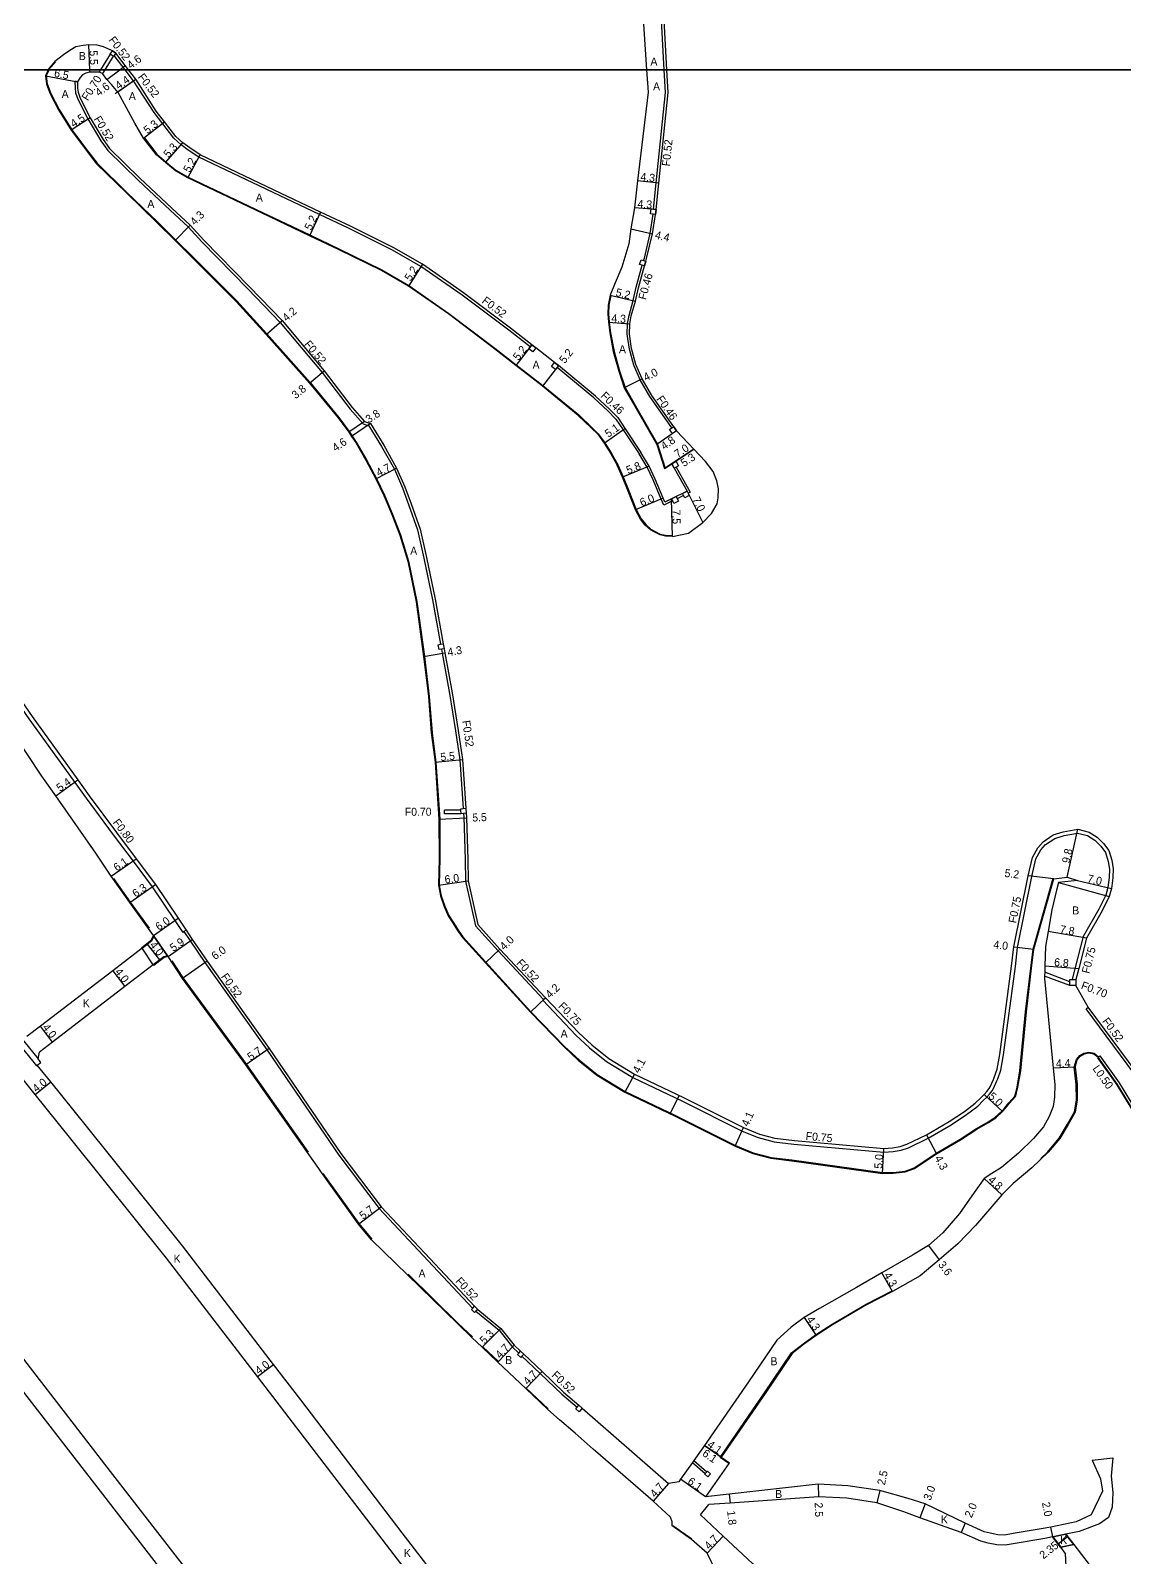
# Model space of a CAD drawing. Header units: metres. Extents: x -12000 to -11200, y -102000 to -99000.
# Drawn here: x -11830.7 to -11612, y -99897.5 to -99592.2 of the extents above; entities that cross this region are included whole.
import ezdxf

# ---------------------------------------------------------------- set-up
doc = ezdxf.new("R2010")
doc.units = ezdxf.units.M
doc.header["$LTSCALE"] = 2.5
for name, color, linetype in [('側溝・桝', 7, 'Continuous'), ('図郭', 7, 'Continuous'), ('幅員', 7, 'Continuous'), ('歩道・分離帯・安全施設', 7, 'Continuous'), ('舗装', 7, 'Continuous'), ('道路', 7, 'Continuous')]:
    doc.layers.add(name, color=color, linetype=linetype)
doc.styles.get("Standard").update_dxf_attribs({"font": ''})
doc.styles.get('Standard').set_extended_font_data('@MS PGothic')

msp = doc.modelspace()

# ---------------------------------------------------------------- linework, layer by layer
at = {"layer": '側溝・桝'}
for points in [[(-11704, -99600), (-11704.69, -99587.58), (-11705.55, -99577.62), (-11707.05, -99572.93), (-11709.36, -99567.44)], [(-11814.78, -99596.86), (-11816.7, -99600)], [(-11814.2, -99597.26), (-11815.87, -99600)], [(-11811.76, -99600), (-11813.98, -99597.11)], [(-11816.7, -99600), (-11816.99, -99600.48)], [(-11815.87, -99600), (-11816.33, -99600.76)], [(-11730.81, -99655.41), (-11735.08, -99652.09), (-11744.43, -99645.04), (-11752.65, -99639.33), (-11758.31, -99636.04), (-11766.97, -99631.76), (-11772.92, -99628.94), (-11782.19, -99624.55), (-11797.08, -99617.46), (-11799.17, -99616.04), (-11800.56, -99614.98), (-11802.06, -99613.7), (-11806, -99608.55), (-11810.09, -99602.19), (-11811.76, -99600)], [(-11706.17, -99627.86), (-11705.63, -99622.58), (-11703.75, -99604.53), (-11704, -99600)], [(-11821.32, -99602.39), (-11821.85, -99602.29)], [(-11821.85, -99602.29), (-11821.8, -99603.7), (-11821.7, -99604.61), (-11821.27, -99605.9), (-11819.26, -99609.83), (-11816.62, -99614.22), (-11815.28, -99616.11), (-11809.18, -99622.04), (-11802.79, -99628.07), (-11799.17, -99631.43), (-11796.44, -99634.42), (-11787.29, -99643.77), (-11780.8, -99650.51), (-11772.41, -99660.55), (-11766.83, -99667.88), (-11764.22, -99670.79)], [(-11708.13, -99638.13), (-11707.99, -99637.65), (-11706.83, -99632.71), (-11706.22, -99628.86)], [(-11702.5, -99671.62), (-11706.89, -99665.35), (-11708.83, -99661.98), (-11710.09, -99659.07), (-11710.99, -99655.84), (-11711.41, -99652.86), (-11711.34, -99650.72), (-11711.05, -99649.12), (-11710.21, -99646.15), (-11709.62, -99643.47), (-11708.42, -99639.09)], [(-11713.67, -99669.84), (-11715.29, -99668.21), (-11718.07, -99665.57), (-11725.43, -99659.52)], [(-11764.22, -99670.79), (-11763.05, -99671.17), (-11760.52, -99675.32), (-11757.97, -99679.86), (-11756.36, -99683.58), (-11755.12, -99686.95), (-11753.33, -99692), (-11752.07, -99697.64), (-11750.33, -99705.98), (-11748.72, -99714.86)], [(-11713.67, -99669.84), (-11712.21, -99672.02), (-11709.05, -99676.79)], [(-11702.32, -99686.21), (-11702.33, -99686.21), (-11704.11, -99687.07), (-11704.63, -99685.84), (-11706.24, -99682.01), (-11707.42, -99679.48), (-11709.05, -99676.79)], [(-11904.08, -99677.32), (-11894.74, -99682.27), (-11893.83, -99682.76), (-11892.28, -99683.58), (-11886.62, -99686.58), (-11880.09, -99689.74), (-11869.29, -99694.95), (-11866.13, -99696.56), (-11857.62, -99700.9), (-11852.79, -99703.97), (-11847.71, -99708.07), (-11843.44, -99712.65), (-11840.19, -99716.77), (-11835.77, -99722.9), (-11831.02, -99729.75), (-11819.61, -99745.67), (-11814.17, -99752.99), (-11810.2, -99758.24), (-11806.37, -99763.38), (-11801.88, -99770.08), (-11800.28, -99772.47)], [(-11701.62, -99679.43), (-11698.82, -99684.45), (-11699.25, -99684.66)], [(-11700.14, -99685.11), (-11701.43, -99685.76)], [(-11748.54, -99715.85), (-11748.4, -99716.66), (-11746.95, -99724.69), (-11745.74, -99732.16), (-11744.87, -99737.98), (-11744.87, -99737.98), (-11744.2, -99747.71)], [(-11744.66, -99748.04), (-11747.93, -99748.05)], [(-11747.93, -99748.75), (-11747.93, -99748.05)], [(-11744.61, -99748.74), (-11747.93, -99748.75)], [(-11744.13, -99748.71), (-11744.08, -99749.46), (-11743.82, -99757.91), (-11743.75, -99762.24), (-11741.75, -99771.18), (-11737.23, -99776.18), (-11728.14, -99785.89), (-11728.13, -99785.9)], [(-11630.55, -99761.32), (-11629.7, -99757.76), (-11628.72, -99755.97), (-11627.77, -99754.91), (-11625.91, -99753.68), (-11624.06, -99753.13), (-11621.37, -99752.62), (-11619.38, -99753.11), (-11617.9, -99754.06), (-11616.74, -99755.22), (-11615.78, -99756.5), (-11615.23, -99758.28)], [(-11615.23, -99758.28), (-11615.02, -99759.84), (-11615.05, -99761.53), (-11615.32, -99763.52), (-11615.74, -99765.06), (-11617.13, -99767.83), (-11620.29, -99773.31), (-11621.86, -99779.53), (-11622.48, -99781.8), (-11622.48, -99781.9)], [(-11728.3, -99786.06), (-11721.66, -99793.05), (-11718.95, -99795.54), (-11715.55, -99798.29), (-11710.31, -99801.47), (-11700.33, -99806.23), (-11688.45, -99812.2), (-11685.22, -99813.51), (-11682.06, -99814.34), (-11678.07, -99814.81), (-11660.08, -99816.44), (-11658.27, -99816.31), (-11656.65, -99816), (-11655.21, -99815.55), (-11651.24, -99813.61), (-11646.66, -99810.93), (-11643.56, -99808.92), (-11641.35, -99807.22), (-11640.22, -99806.08), (-11639.52, -99805.42), (-11638.98, -99804.81), (-11638.44, -99804.16), (-11638.16, -99803.72), (-11637.51, -99802.19), (-11637.34, -99801.73), (-11636.71, -99800.02), (-11636.17, -99796.98), (-11633.82, -99779.33), (-11633.37, -99775.47), (-11630.55, -99761.32)], [(-11799.62, -99772.03), (-11800.05, -99772.31), (-11800.28, -99772.47)], [(-11800.05, -99772.31), (-11798.8, -99774.18), (-11795.84, -99778.51), (-11783.39, -99796.02), (-11769.06, -99817.01), (-11761, -99827.7), (-11751.2, -99838.14), (-11742.32, -99847.59), (-11742.31, -99847.6)], [(-11622.93, -99782.35), (-11627.94, -99780.46)], [(-11622.93, -99783.1), (-11627.96, -99781.2)], [(-11728.3, -99786.06), (-11728.13, -99785.9), (-11727.76, -99785.54)], [(-11588.47, -99850.39), (-11591.08, -99850.43), (-11592.84, -99850.2), (-11594.28, -99849.84), (-11595.88, -99849.18), (-11597.52, -99848.27), (-11599.2, -99846.73), (-11600.92, -99844.56), (-11601.98, -99842.37), (-11602.63, -99839.73), (-11602.8, -99837.71), (-11602.52, -99834.84), (-11601.93, -99829.69), (-11601.67, -99826.15), (-11601.62, -99823.78), (-11601.91, -99820.69), (-11602.21, -99818.14), (-11602.85, -99815.56), (-11603.84, -99812.28), (-11606.53, -99806.48), (-11610.1, -99800.64), (-11619.68, -99787.73), (-11619.24, -99787.44)], [(-11834.41, -99793.07), (-11833.77, -99793.87), (-11830.06, -99798.48), (-11829.5, -99799.18)], [(-11832.91, -99793.18), (-11829.2, -99797.79)], [(-11829.5, -99799.18), (-11829.35, -99799.04)], [(-11617.27, -99797.45), (-11616.87, -99797.16)], [(-11591.52, -99853.88), (-11593.72, -99853.54), (-11595.48, -99853.11), (-11597.39, -99852.32), (-11599.57, -99851.11), (-11601.76, -99849.1), (-11603.89, -99846.41), (-11605.25, -99843.55), (-11606.08, -99840.31), (-11606.29, -99837.68), (-11605.98, -99834.47), (-11605.39, -99829.36), (-11605.14, -99825.98), (-11605.1, -99823.9), (-11605.37, -99821.08), (-11605.64, -99818.76), (-11606.2, -99816.47), (-11607.1, -99813.52), (-11609.6, -99808.13), (-11612.98, -99802.58), (-11616.87, -99797.16)], [(-11741.67, -99848.23), (-11737.04, -99852.03), (-11734.36, -99855.4), (-11733.1, -99856.59)], [(-11732.45, -99857.21), (-11728.8, -99860.68), (-11724.47, -99864.79), (-11721.44, -99867.43)], [(-11698.36, -99878.45), (-11695.81, -99880.7)], [(-11698.1, -99878.07), (-11695.51, -99880.36)]]:
    msp.add_lwpolyline(points, dxfattribs=at)
for points in [[(-11813.66, -99596.66), (-11813.98, -99597.11), (-11814.12, -99597.32), (-11814.2, -99597.26), (-11814.78, -99596.86), (-11814.32, -99596.2)], [(-11706.75, -99628.8), (-11706.65, -99627.81), (-11706.17, -99627.86), (-11705.65, -99627.91), (-11705.76, -99628.91), (-11706.22, -99628.86)], [(-11708.94, -99638.93), (-11708.65, -99637.97), (-11708.13, -99638.13), (-11707.69, -99638.26), (-11707.98, -99639.22), (-11708.42, -99639.09)], [(-11731.1, -99655.79), (-11730.81, -99655.41), (-11730.49, -99655), (-11729.7, -99655.62), (-11730.31, -99656.41)], [(-11726.55, -99659.33), (-11725.94, -99658.54), (-11725.15, -99659.15), (-11725.43, -99659.52), (-11725.76, -99659.94)], [(-11702.94, -99671.93), (-11702.5, -99671.62), (-11702.12, -99671.36), (-11701.55, -99672.17), (-11702.36, -99672.75)], [(-11702.51, -99678.78), (-11701.64, -99678.29), (-11701.15, -99679.16), (-11701.62, -99679.43), (-11702.02, -99679.65)], [(-11702.53, -99685.8), (-11701.64, -99685.35), (-11701.43, -99685.76), (-11701.19, -99686.24), (-11702.08, -99686.69), (-11702.32, -99686.21)], [(-11700.35, -99684.7), (-11699.46, -99684.25), (-11699.25, -99684.66), (-11699.01, -99685.14), (-11699.9, -99685.59), (-11700.14, -99685.11)], [(-11749.19, -99714.95), (-11748.72, -99714.86), (-11748.2, -99714.77), (-11748.03, -99715.76), (-11748.54, -99715.85), (-11749.01, -99715.93)], [(-11744.68, -99747.74), (-11744.2, -99747.71), (-11743.68, -99747.67), (-11743.62, -99748.67), (-11744.13, -99748.71), (-11744.61, -99748.74), (-11744.66, -99748.04)], [(-11622.93, -99781.9), (-11622.48, -99781.9), (-11621.73, -99781.9), (-11621.73, -99783.1), (-11622.93, -99783.1), (-11622.93, -99782.35)], [(-11741.94, -99847.23), (-11741.3, -99847.86), (-11741.67, -99848.23), (-11741.93, -99848.5), (-11742.57, -99847.87), (-11742.31, -99847.6)], [(-11732.74, -99856.21), (-11732.09, -99856.83), (-11732.45, -99857.21), (-11732.71, -99857.49), (-11733.36, -99856.87), (-11733.1, -99856.59)], [(-11721.1, -99867.04), (-11720.42, -99867.63), (-11720.76, -99868.03), (-11721.01, -99868.31), (-11721.69, -99867.72), (-11721.44, -99867.43)], [(-11695.39, -99880.22), (-11694.79, -99880.75), (-11695.32, -99881.35), (-11695.92, -99880.82), (-11695.81, -99880.7), (-11695.51, -99880.36)]]:
    msp.add_lwpolyline(points, close=True, dxfattribs=at)
at = {"layer": '図郭'}
for points in [[(-12000, -99000), (-11200, -99000), (-11200, -99600), (-12000, -99600)], [(-12000, -99600), (-11200, -99600), (-11200, -100200), (-12000, -100200)]]:
    msp.add_lwpolyline(points, close=True, dxfattribs=at)
at = {"layer": '幅員'}
for points in [[(-11818.86, -99600), (-11819.07, -99595)], [(-11818.84, -99600.5), (-11818.86, -99600)], [(-11815.42, -99601.94), (-11812.88, -99600)], [(-11812.88, -99600), (-11811.76, -99599.14)], [(-11827.71, -99601.18), (-11821.32, -99602.39)], [(-11813.75, -99604.76), (-11809.66, -99601.89)], [(-11813.27, -99604.42), (-11809.66, -99601.89)], [(-11818.8, -99609.58), (-11822.56, -99612.06)], [(-11808.12, -99613.65), (-11803.91, -99610.42)], [(-11803.72, -99618.57), (-11800.23, -99614.58)], [(-11799.24, -99621.61), (-11796.82, -99617.01)], [(-11705.11, -99622.64), (-11709.38, -99622.19)], [(-11705.65, -99627.91), (-11709.94, -99627.62)], [(-11798.8, -99631.06), (-11801.79, -99634.15)], [(-11772.7, -99628.47), (-11774.93, -99633.17)], [(-11710.66, -99631.79), (-11706.38, -99632.8)], [(-11752.37, -99638.89), (-11755.16, -99643.27)], [(-11714.83, -99645.08), (-11709.77, -99646.27)], [(-11783.58, -99652.92), (-11780.41, -99650.16)], [(-11715.18, -99650.49), (-11710.89, -99650.77)], [(-11730.49, -99655), (-11733.68, -99659.11)], [(-11774.94, -99662.63), (-11772, -99660.22)], [(-11725.15, -99659.15), (-11728.34, -99663.26)], [(-11708.42, -99661.77), (-11711.99, -99663.56)], [(-11763.92, -99670.34), (-11767.09, -99672.44)], [(-11762.71, -99670.73), (-11766.52, -99673.3)], [(-11716.04, -99674.64), (-11711.86, -99671.72)], [(-11701.55, -99672.17), (-11705.47, -99674.93)], [(-11698.1, -99675.85), (-11703.93, -99679.72)], [(-11702.51, -99678.78), (-11698.1, -99675.85)], [(-11761.69, -99681.78), (-11757.51, -99679.63)], [(-11707.01, -99679.26), (-11712.38, -99681.47)], [(-11704.21, -99685.66), (-11709.74, -99687.98)], [(-11702.38, -99693.3), (-11702.53, -99685.8)], [(-11699.46, -99684.25), (-11696.31, -99690.5)], [(-11752.12, -99717.34), (-11747.89, -99716.57)], [(-11749.83, -99738.45), (-11744.36, -99737.89)], [(-11825.64, -99745.14), (-11821.25, -99742)], [(-11749.05, -99749.82), (-11743.55, -99749.58)], [(-11623.48, -99761.41), (-11621.35, -99751.85)], [(-11814.56, -99761.26), (-11809.56, -99757.76)], [(-11749.17, -99763.02), (-11743.23, -99762.18)], [(-11626.11, -99761.77), (-11631.28, -99761.15)], [(-11625.16, -99762.53), (-11615.03, -99765.33)], [(-11621.41, -99762.11), (-11614.59, -99763.67)], [(-11810.88, -99766.53), (-11805.72, -99762.92)], [(-11806.13, -99773.07), (-11801.21, -99769.63)], [(-11807.38, -99774.83), (-11804.89, -99777.98)], [(-11803.21, -99777.27), (-11798.37, -99773.89)], [(-11619.59, -99773.6), (-11627.29, -99772.33)], [(-11739.76, -99778.57), (-11736.85, -99775.83)], [(-11634.11, -99775.35), (-11630.13, -99775.83)], [(-11814.25, -99780.14), (-11811.82, -99783.31)], [(-11795.42, -99778.21), (-11800.3, -99781.7)], [(-11627.91, -99779.14), (-11621.13, -99779.72)], [(-11730.77, -99788.46), (-11727.76, -99785.54)], [(-11826.29, -99794.42), (-11828.72, -99791.24)], [(-11782.97, -99795.72), (-11787.63, -99798.99)], [(-11829.78, -99804.89), (-11826.67, -99802.38)], [(-11709.96, -99800.8), (-11711.89, -99804.42)], [(-11621.88, -99799.45), (-11626.27, -99799.62)], [(-11640.06, -99804.9), (-11636.41, -99808.32)], [(-11689.83, -99815.25), (-11688.14, -99811.52)], [(-11651.59, -99812.95), (-11649.56, -99816.74)], [(-11660.4, -99820.67), (-11660.08, -99815.68)], [(-11640.05, -99821.7), (-11636.5, -99824.94)], [(-11765.15, -99830.8), (-11760.6, -99827.36)], [(-11651.19, -99835.08), (-11649.05, -99837.98)], [(-11658.38, -99844.29), (-11660.53, -99840.57)], [(-11676.04, -99849.47), (-11673.65, -99853.05)], [(-11740.38, -99855.44), (-11736.67, -99851.66)], [(-11737.26, -99858.41), (-11734, -99855.02)], [(-11785.31, -99861.28), (-11782.14, -99858.85)], [(-11731.71, -99863.69), (-11728.44, -99860.3)], [(-11692.62, -99877.41), (-11695.99, -99875.06)], [(-11695.99, -99875.06), (-11690.98, -99878.55)], [(-11695.74, -99885.33), (-11700.74, -99881.83)], [(-11703.15, -99882.68), (-11706.24, -99886.22)], [(-11691.02, -99884.81), (-11690.82, -99886.59)], [(-11673.24, -99882.82), (-11673.17, -99885.32)], [(-11660.94, -99884.06), (-11661.48, -99886.51)], [(-11651.86, -99886.75), (-11652.94, -99889.55)], [(-11643.88, -99890.62), (-11644.68, -99892.45)], [(-11695.45, -99896.59), (-11692.23, -99893.17)], [(-11626.35, -99893.35), (-11626.74, -99891.38)], [(-11625.24, -99894.75), (-11623.4, -99893.3)]]:
    msp.add_lwpolyline(points, dxfattribs=at)
at = {"layer": '歩道・分離帯・安全施設'}
for points in [[(-11826.99, -99600), (-11827.56, -99601.2), (-11827.36, -99602.82), (-11826.63, -99604.74), (-11824.96, -99607.95), (-11822.43, -99611.98), (-11819.24, -99616.24), (-11817.38, -99618.7), (-11811.44, -99624.52), (-11805.33, -99630.42), (-11801.68, -99634.04), (-11798.12, -99637.53), (-11789.48, -99646.23), (-11783.46, -99652.82), (-11774.83, -99662.53), (-11769.06, -99669.5), (-11766.97, -99672.35), (-11765.57, -99674.47), (-11763.54, -99677.96), (-11761.55, -99681.71), (-11759.97, -99685.03), (-11758.42, -99688.69), (-11756.73, -99692.97), (-11755.12, -99698.25), (-11753.47, -99706.34), (-11751.97, -99717.32), (-11750.99, -99725.29), (-11750.43, -99732.59), (-11749.68, -99738.44), (-11748.9, -99749.82), (-11748.89, -99757.72), (-11749.02, -99763.01), (-11748.59, -99765.15), (-11747.89, -99767.21), (-11747.06, -99769.11), (-11746.24, -99770.41), (-11745.11, -99772.23), (-11744.25, -99773.38), (-11730.67, -99788.36), (-11723.88, -99795.36), (-11721.04, -99797.96), (-11717.39, -99800.91), (-11711.82, -99804.29), (-11701.74, -99809.11), (-11689.77, -99815.11), (-11686.23, -99816.55), (-11682.66, -99817.49), (-11678.5, -99817.98), (-11660.39, -99820.52), (-11658.26, -99820.5), (-11655.87, -99820.21), (-11654.07, -99819.58), (-11649.64, -99816.62), (-11644.87, -99813.83), (-11641.59, -99811.7), (-11639.25, -99810.33), (-11637.83, -99809.44), (-11636.52, -99808.21), (-11635.91, -99807.54), (-11635.09, -99806.55), (-11633.95, -99805.2), (-11633.7, -99804.52), (-11633.43, -99803.42), (-11632.9, -99800.17), (-11631.76, -99788.36), (-11630.74, -99779.6), (-11630.28, -99775.8), (-11626.23, -99761.63)], [(-11825.73, -99598.46), (-11826.88, -99599.75), (-11826.99, -99600)], [(-11808, -99613.55), (-11808, -99613.56), (-11805.44, -99616.9), (-11803.62, -99618.45), (-11801.64, -99620.05), (-11799.17, -99621.48), (-11784.31, -99628.55), (-11774.86, -99633.03), (-11768.93, -99635.84), (-11760.45, -99640.03), (-11755.08, -99643.15), (-11747.08, -99648.71), (-11737.85, -99655.68), (-11733.59, -99658.99), (-11728.3, -99663.1), (-11721.11, -99669.02), (-11718.48, -99671.5), (-11717.2, -99672.79)], [(-11714.68, -99645.12), (-11714.69, -99645.13), (-11715.1, -99647.07), (-11715.14, -99648.81), (-11715.03, -99650.48), (-11714.75, -99652.59), (-11714.04, -99656.32), (-11712.93, -99660.19), (-11711.85, -99663.5), (-11709.75, -99667.19), (-11705.34, -99674.87), (-11703.8, -99679.63)], [(-11717.2, -99672.79), (-11715.88, -99674.6), (-11715.54, -99675.14), (-11714.65, -99676.59), (-11713.3, -99679.01)], [(-11717.2, -99672.79), (-11715.27, -99675.57), (-11713.3, -99679.01)], [(-11713.3, -99679.01), (-11712.24, -99681.41), (-11711.09, -99684.18), (-11709.6, -99687.92), (-11708.65, -99689.78), (-11707.72, -99690.92), (-11706.7, -99691.88), (-11705.82, -99692.35), (-11704.8, -99692.82), (-11703.75, -99693.07), (-11702.38, -99693.15)], [(-11814.09, -99761.67), (-11810.76, -99766.44), (-11806.99, -99771.63)], [(-11802.45, -99778.15), (-11800.18, -99781.61), (-11787.51, -99798.91), (-11775.2, -99816.42)], [(-11628.74, -99817.68), (-11627.35, -99816.34), (-11625.03, -99813.59), (-11623.37, -99810.81), (-11622.02, -99808.35), (-11621.6, -99805.97), (-11621.63, -99802.86), (-11622.03, -99799.44), (-11621.58, -99797.92), (-11620.94, -99797.12), (-11620.11, -99796.6), (-11619.13, -99796.4), (-11618.05, -99796.62), (-11617.18, -99797.34)], [(-11617.39, -99797.54), (-11613.53, -99802.94), (-11610.18, -99808.43), (-11607.71, -99813.75), (-11606.83, -99816.65), (-11606.28, -99818.88), (-11606.02, -99821.15), (-11605.75, -99823.93), (-11605.79, -99825.85)], [(-11762.43, -99833.83), (-11765.03, -99830.7), (-11772.19, -99820.68)], [(-11742.35, -99853.36), (-11745.19, -99850.66), (-11755.22, -99840.81)], [(-11692.83, -99877.45), (-11683.97, -99864.56), (-11678.54, -99856.56), (-11676.26, -99854.77), (-11673.74, -99852.93), (-11670.47, -99850.84), (-11663.67, -99846.82), (-11658.46, -99844.16)], [(-11737.15, -99858.3), (-11740.27, -99855.33)], [(-11727.19, -99867.77), (-11731.6, -99863.58)], [(-11691.07, -99878.67), (-11692.83, -99877.45)], [(-11702.29, -99891.08), (-11698.48, -99893.76)]]:
    msp.add_lwpolyline(points, dxfattribs=at)
at = {"layer": '舗装'}
for points in [[(-11803.3, -99777.14), (-11806.03, -99773.21)], [(-11702.85, -99808.74), (-11701.01, -99805.08)], [(-11651.86, -99886.75), (-11652.94, -99889.55)], [(-11623.77, -99892.83), (-11626.35, -99893.35)], [(-11624.74, -99895.38), (-11622.15, -99894.87)]]:
    msp.add_lwpolyline(points, dxfattribs=at)
at = {"layer": '道路'}
for points in [[(-11703.48, -99600), (-11704.17, -99587.54), (-11705.04, -99577.52), (-11706.56, -99572.75), (-11708.88, -99567.24), (-11709.27, -99566.31), (-11709.82, -99564.99), (-11710.43, -99560.51), (-11710.71, -99558.44), (-11712.8, -99542.16), (-11713.48, -99536.2), (-11712.19, -99528.91), (-11710.15, -99522.28), (-11700.07, -99503.31), (-11693.33, -99496.91), (-11692.44, -99497.99), (-11686.1, -99492.78), (-11684.83, -99493.09)], [(-11788.7, -99537.59), (-11781.83, -99542.13), (-11780.5, -99543.78), (-11780.11, -99543.08), (-11770.04, -99548.67), (-11769.2, -99549.14), (-11767.18, -99548.69), (-11754.99, -99554.26), (-11749.36, -99556.89), (-11744.64, -99558.11), (-11732.11, -99560.77), (-11721.07, -99563.01), (-11718.29, -99563.5), (-11716.29, -99563.94), (-11715.74, -99564.38), (-11715.27, -99564.75), (-11715.04, -99564.93), (-11714.07, -99566.77), (-11710.88, -99574.34), (-11709.55, -99578.43), (-11708.36, -99587.84), (-11707.54, -99600)], [(-11811.11, -99600), (-11811.76, -99599.14), (-11813.66, -99596.66), (-11814.32, -99596.2), (-11816.1, -99595.4), (-11817.39, -99595.09), (-11819.07, -99595), (-11820.21, -99595.13), (-11821.65, -99595.42), (-11822.85, -99596.16), (-11824.14, -99597.04), (-11825.83, -99598.35), (-11827, -99599.67), (-11827.16, -99600)], [(-11827.16, -99600), (-11827.71, -99601.18), (-11827.5, -99602.86), (-11826.77, -99604.8), (-11825.09, -99608.02), (-11822.56, -99612.06), (-11819.36, -99616.33), (-11817.49, -99618.8), (-11811.55, -99624.63), (-11805.43, -99630.52), (-11801.79, -99634.15), (-11798.23, -99637.64), (-11789.59, -99646.33), (-11783.58, -99652.92), (-11774.94, -99662.63), (-11769.18, -99669.6), (-11767.09, -99672.44), (-11766.52, -99673.3), (-11765.69, -99674.55), (-11763.67, -99678.03), (-11761.69, -99681.78), (-11760.1, -99685.09), (-11758.56, -99688.75), (-11756.87, -99693.02), (-11755.27, -99698.28), (-11753.62, -99706.37), (-11752.12, -99717.34), (-11751.14, -99725.31), (-11750.58, -99732.6), (-11749.83, -99738.45), (-11749.05, -99749.82), (-11749.04, -99757.72), (-11749.17, -99763.02), (-11748.73, -99765.19), (-11748.03, -99767.27), (-11747.19, -99769.18), (-11746.37, -99770.49), (-11745.23, -99772.32), (-11744.37, -99773.47), (-11739.76, -99778.57), (-11730.77, -99788.46), (-11723.98, -99795.46), (-11721.14, -99798.07), (-11717.48, -99801.04), (-11711.89, -99804.42), (-11701.81, -99809.24), (-11689.83, -99815.25), (-11686.28, -99816.69), (-11682.69, -99817.64), (-11678.52, -99818.13), (-11660.4, -99820.67), (-11658.25, -99820.65), (-11655.83, -99820.36), (-11654, -99819.71), (-11649.56, -99816.74), (-11644.79, -99813.96), (-11641.51, -99811.82), (-11639.17, -99810.46), (-11637.74, -99809.56), (-11636.41, -99808.32), (-11635.8, -99807.63), (-11634.98, -99806.65), (-11633.82, -99805.27), (-11633.56, -99804.56), (-11633.29, -99803.45), (-11632.75, -99800.19), (-11631.62, -99788.38), (-11630.59, -99779.62), (-11630.13, -99775.83), (-11626.11, -99761.77), (-11623.48, -99761.41), (-11621.41, -99762.11), (-11625.16, -99762.53), (-11625.6, -99764.03), (-11626.51, -99767.96), (-11627.29, -99772.33), (-11627.81, -99775.29), (-11627.91, -99779.14), (-11627.94, -99780.46), (-11627.96, -99781.2), (-11627.97, -99781.7), (-11626.27, -99799.62), (-11625.95, -99802.92), (-11625.96, -99805.43), (-11626.29, -99807.32), (-11627.05, -99809.31), (-11628.22, -99811.39), (-11630.17, -99813.7), (-11633.16, -99816.6), (-11636.6, -99819.46), (-11638.52, -99820.67), (-11640.05, -99821.7), (-11642.08, -99824.46), (-11644.98, -99828.67), (-11648.31, -99832.54), (-11651.19, -99835.08), (-11654.37, -99837.01), (-11660.53, -99840.57), (-11665.6, -99843.49), (-11672.98, -99847.68), (-11676.04, -99849.47), (-11678.65, -99851.44), (-11681.48, -99854.03), (-11687.14, -99862.37), (-11695.99, -99875.06)], [(-11717.32, -99672.89), (-11718.59, -99671.61), (-11721.21, -99669.13), (-11728.34, -99663.26), (-11728.39, -99663.22), (-11733.68, -99659.11), (-11737.94, -99655.8), (-11747.17, -99648.83), (-11755.16, -99643.27), (-11760.52, -99640.16), (-11769, -99635.97), (-11774.93, -99633.17), (-11784.38, -99628.69), (-11799.24, -99621.61), (-11801.73, -99620.18), (-11803.72, -99618.57), (-11805.55, -99617), (-11808.12, -99613.65), (-11809.86, -99610.64), (-11813.16, -99604.55), (-11814.51, -99602.91), (-11815.42, -99601.94), (-11816.33, -99600.76), (-11816.99, -99600.48), (-11817.62, -99600.49), (-11818.84, -99600.5), (-11819.62, -99600.67), (-11820.29, -99601.02), (-11820.78, -99601.56), (-11821.32, -99602.39), (-11821.28, -99603.66), (-11821.19, -99604.49), (-11820.79, -99605.7), (-11818.8, -99609.58), (-11816.18, -99613.93), (-11814.89, -99615.77), (-11808.82, -99621.66), (-11802.43, -99627.69), (-11798.8, -99631.06), (-11796.06, -99634.06), (-11786.92, -99643.41), (-11780.41, -99650.16), (-11772, -99660.22), (-11766.43, -99667.55), (-11763.92, -99670.34)], [(-11713.31, -99669.54), (-11714.97, -99667.88), (-11717.76, -99665.23), (-11725.15, -99659.15), (-11725.94, -99658.54), (-11729.7, -99655.62), (-11730.49, -99655), (-11734.77, -99651.68), (-11744.12, -99644.62), (-11752.37, -99638.89), (-11758.06, -99635.58), (-11766.74, -99631.29), (-11772.7, -99628.47), (-11781.97, -99624.08), (-11796.82, -99617.01), (-11798.86, -99615.62), (-11800.23, -99614.58), (-11801.68, -99613.34), (-11803.91, -99610.42), (-11805.57, -99608.25), (-11809.66, -99601.89), (-11811.11, -99600)], [(-11707.54, -99600), (-11707.25, -99604.45), (-11709.38, -99622.19), (-11709.94, -99627.62), (-11710.66, -99631.79), (-11711.11, -99634.77), (-11712.48, -99639.46)], [(-11702.38, -99693.3), (-11699.16, -99692.63), (-11696.31, -99690.5), (-11694.57, -99688.69), (-11693.43, -99686.8), (-11693.21, -99685.61), (-11693.14, -99683.82), (-11693.52, -99682.16), (-11694.25, -99680.34), (-11695.79, -99678.29), (-11701.55, -99672.17), (-11702.12, -99671.36), (-11706.5, -99665.11), (-11708.42, -99661.77), (-11709.66, -99658.92), (-11710.54, -99655.75), (-11710.95, -99652.84), (-11710.89, -99650.77), (-11710.6, -99649.22), (-11709.77, -99646.27), (-11709.17, -99643.58), (-11707.98, -99639.22), (-11707.69, -99638.26), (-11707.55, -99637.76), (-11706.38, -99632.8), (-11705.76, -99628.91), (-11705.65, -99627.91), (-11705.11, -99622.64), (-11703.23, -99604.54), (-11703.48, -99600)], [(-11712.48, -99639.46), (-11713.8, -99642.61), (-11714.83, -99645.08), (-11715.25, -99647.06), (-11715.29, -99648.81), (-11715.18, -99650.49), (-11714.9, -99652.62), (-11714.19, -99656.35), (-11713.07, -99660.23), (-11711.99, -99663.56), (-11709.88, -99667.26), (-11705.47, -99674.93), (-11703.93, -99679.72), (-11703.8, -99679.63), (-11702.51, -99678.78), (-11702.02, -99679.65), (-11699.46, -99684.25), (-11700.35, -99684.7), (-11701.64, -99685.35), (-11702.53, -99685.8), (-11703.88, -99686.44), (-11704.21, -99685.66), (-11705.82, -99681.83), (-11707.01, -99679.26), (-11708.67, -99676.53)], [(-11763.92, -99670.34), (-11762.71, -99670.73), (-11760.07, -99675.06), (-11757.51, -99679.63), (-11755.88, -99683.38), (-11754.63, -99686.77), (-11752.83, -99691.85), (-11751.56, -99697.53), (-11749.82, -99705.88), (-11748.2, -99714.77), (-11748.03, -99715.76), (-11747.89, -99716.57), (-11746.44, -99724.6), (-11745.22, -99732.08), (-11744.36, -99737.89), (-11744.35, -99737.91), (-11743.68, -99747.67), (-11743.62, -99748.67), (-11743.56, -99749.43), (-11743.55, -99749.58), (-11743.3, -99757.89), (-11743.23, -99762.18), (-11741.27, -99770.93), (-11736.85, -99775.83), (-11727.76, -99785.54), (-11721.12, -99792.52), (-11718.46, -99794.97), (-11715.12, -99797.67), (-11709.96, -99800.8), (-11700, -99805.56), (-11688.14, -99811.52), (-11684.98, -99812.79), (-11681.92, -99813.6), (-11677.99, -99814.07), (-11660.08, -99815.68), (-11658.36, -99815.56), (-11656.84, -99815.28), (-11655.48, -99814.85), (-11651.59, -99812.95), (-11647.05, -99810.3), (-11644, -99808.31), (-11641.85, -99806.65), (-11640.75, -99805.55), (-11640.06, -99804.9), (-11639.55, -99804.32), (-11639.04, -99803.72), (-11638.83, -99803.37), (-11638.21, -99801.91), (-11638.04, -99801.47), (-11637.43, -99799.82), (-11636.91, -99796.87), (-11634.57, -99779.24), (-11634.11, -99775.35), (-11631.28, -99761.15)], [(-11713.31, -99669.54), (-11711.83, -99671.76), (-11708.67, -99676.53)], [(-11717.32, -99672.89), (-11716.01, -99674.68), (-11715.67, -99675.22), (-11714.78, -99676.67), (-11713.43, -99679.08)], [(-11702.38, -99693.3), (-11703.77, -99693.22), (-11704.85, -99692.96), (-11705.89, -99692.48), (-11706.79, -99692), (-11707.83, -99691.02), (-11708.77, -99689.86), (-11709.74, -99687.98), (-11711.23, -99684.23), (-11712.38, -99681.47), (-11713.43, -99679.08)], [(-11825.64, -99745.14), (-11828.43, -99741.26), (-11834.42, -99732.18), (-11839.23, -99725.29), (-11843.4, -99720.98), (-11847.31, -99717.77), (-11851.9, -99713.68), (-11857.45, -99709.72), (-11862, -99706.37), (-11868.19, -99700.56), (-11871.36, -99699.07), (-11882.13, -99693.97), (-11888.79, -99690.86), (-11893.93, -99688.09), (-11906.17, -99684.12)], [(-11835.12, -99722.44), (-11830.37, -99729.29), (-11821.25, -99742), (-11818.96, -99745.2), (-11813.53, -99752.51), (-11809.56, -99757.76), (-11805.72, -99762.92), (-11801.21, -99769.63), (-11799.62, -99772.03), (-11798.37, -99773.89), (-11795.42, -99778.21), (-11782.97, -99795.72), (-11768.64, -99816.7), (-11760.6, -99827.36), (-11750.82, -99837.78), (-11741.94, -99847.23), (-11741.3, -99847.86), (-11736.67, -99851.66), (-11734, -99855.02), (-11732.74, -99856.21), (-11732.09, -99856.83), (-11728.44, -99860.3), (-11724.12, -99864.41), (-11721.1, -99867.04), (-11720.42, -99867.63), (-11703.15, -99882.68)], [(-11806.03, -99773.21), (-11806.13, -99773.07), (-11810.88, -99766.53), (-11814.56, -99761.26), (-11817.68, -99756.67), (-11821.21, -99751.55), (-11825.64, -99745.14)], [(-11631.28, -99761.15), (-11630.41, -99757.48), (-11629.34, -99755.54), (-11628.26, -99754.34), (-11626.23, -99752.99), (-11624.23, -99752.4), (-11621.35, -99751.85), (-11619.08, -99752.42), (-11617.43, -99753.47), (-11616.17, -99754.73), (-11615.11, -99756.13), (-11614.51, -99758.05)], [(-11614.51, -99758.05), (-11614.27, -99759.8), (-11614.3, -99761.59), (-11614.59, -99763.67), (-11615.03, -99765.33), (-11616.47, -99768.19), (-11619.59, -99773.6), (-11621.13, -99779.72), (-11621.73, -99781.9), (-11621.73, -99783.1)], [(-11808.39, -99775.64), (-11806.43, -99774.07), (-11806.03, -99773.21)], [(-11808.39, -99775.64), (-11814.25, -99780.14), (-11828.72, -99791.24), (-11831.42, -99793.31)], [(-11806.16, -99778.99), (-11804.08, -99777.34), (-11803.3, -99777.14)], [(-11772.64, -99820.31), (-11773.07, -99819.7), (-11775.32, -99816.5), (-11787.63, -99798.99), (-11800.3, -99781.7), (-11803.21, -99777.27), (-11803.3, -99777.14)], [(-11806.16, -99778.99), (-11811.82, -99783.31), (-11826.29, -99794.42), (-11828.9, -99796.42)], [(-11609.67, -99800.34), (-11619.24, -99787.44), (-11621.73, -99783.1)], [(-11829.35, -99799.04), (-11828.64, -99798.49)], [(-11724.24, -99934.3), (-11725.84, -99932.22), (-11726.33, -99931.59), (-11728.84, -99928.33), (-11756.39, -99892.53), (-11776.67, -99865.97), (-11782.14, -99858.85), (-11800.35, -99835.14), (-11819.53, -99811.25), (-11826.67, -99802.38), (-11829.35, -99799.04)], [(-11829.2, -99797.79), (-11828.9, -99796.42)], [(-11828.64, -99798.49), (-11829.2, -99797.79)], [(-11621.88, -99799.45), (-11621.45, -99797.99), (-11620.84, -99797.23), (-11620.06, -99796.74), (-11619.13, -99796.55), (-11618.12, -99796.76), (-11617.27, -99797.45)], [(-11610.04, -99808.36), (-11613.4, -99802.86), (-11617.27, -99797.45)], [(-11726.5, -99937.92), (-11729.01, -99934.66), (-11729.5, -99934.03), (-11732.01, -99930.77), (-11759.57, -99894.96), (-11779.85, -99868.4), (-11785.31, -99861.28), (-11803.49, -99837.61), (-11822.65, -99813.76), (-11829.78, -99804.89), (-11832.47, -99801.54), (-11833.16, -99800.69)], [(-11621.88, -99799.45), (-11621.48, -99802.85), (-11621.45, -99805.98), (-11621.87, -99808.4), (-11623.24, -99810.88), (-11624.91, -99813.68), (-11627.24, -99816.44), (-11630.49, -99819.58), (-11634.25, -99822.7), (-11636.5, -99824.94), (-11641.8, -99831.11), (-11645.33, -99834.74), (-11649.05, -99837.98), (-11652.87, -99841.13), (-11658.38, -99844.29)], [(-11762.54, -99833.94), (-11765.15, -99830.8), (-11772.64, -99820.31)], [(-11859.42, -99822.49), (-11856.09, -99826.81), (-11840.91, -99846.48), (-11831.45, -99858.71), (-11814.78, -99880.26), (-11791.47, -99910.34), (-11770.74, -99937.3), (-11759.19, -99952.37), (-11754.85, -99958.04), (-11754.45, -99958.56)], [(-11862.95, -99824.46), (-11862.59, -99824.93), (-11859.25, -99829.26), (-11844.08, -99848.93), (-11834.62, -99861.16), (-11817.94, -99882.71), (-11794.63, -99912.79), (-11773.91, -99939.73), (-11762.37, -99954.8), (-11758.04, -99960.45)], [(-11740.38, -99855.44), (-11742.45, -99853.47), (-11745.29, -99850.77), (-11755.32, -99840.92), (-11762.54, -99833.94)], [(-11658.38, -99844.29), (-11663.6, -99846.96), (-11670.4, -99850.97), (-11673.65, -99853.05), (-11676.17, -99854.89), (-11678.43, -99856.66), (-11683.85, -99864.65), (-11692.62, -99877.41)], [(-11731.71, -99863.69), (-11737.26, -99858.41), (-11740.38, -99855.44)], [(-11724.95, -99869.92), (-11727.29, -99867.88), (-11731.71, -99863.69)], [(-11718.19, -99875.81), (-11721.84, -99872.63), (-11724.95, -99869.92)], [(-11695.99, -99875.06), (-11698.1, -99878.07), (-11698.36, -99878.45), (-11700.74, -99881.83), (-11701.08, -99882.32)], [(-11687.44, -99907.01), (-11690.78, -99903.44), (-11693.47, -99900.58), (-11695.45, -99896.59), (-11698.57, -99893.87), (-11702.44, -99891.15), (-11702.45, -99890.36), (-11702.77, -99889.4), (-11706.24, -99886.22), (-11714.3, -99879.2), (-11718.19, -99875.81)], [(-11692.62, -99877.41), (-11690.98, -99878.55), (-11691.07, -99878.67), (-11695.74, -99885.33)], [(-11618.47, -99877.98), (-11616.8, -99881.74), (-11616.41, -99884.19), (-11618.68, -99888.97), (-11621.66, -99890.37), (-11626.74, -99891.38), (-11628.28, -99891.69), (-11634.26, -99892.69), (-11636.01, -99892.98), (-11637.29, -99892.95), (-11638.83, -99892.62), (-11640.07, -99892.33), (-11643.88, -99890.62), (-11651.86, -99886.75), (-11655.25, -99885.66), (-11660.94, -99884.06), (-11667.29, -99883.14), (-11673.24, -99882.82), (-11691.02, -99884.81), (-11695.74, -99885.33)], [(-11614.34, -99877.53), (-11614.69, -99881.18), (-11614.34, -99884.49), (-11614.43, -99887.38), (-11615.2, -99889.45), (-11616.99, -99890.75), (-11621.03, -99892.29), (-11623.71, -99892.82), (-11623.77, -99892.83)], [(-11618.47, -99877.98), (-11614.34, -99877.53)], [(-11701.08, -99882.32), (-11703.15, -99882.68)], [(-11696.75, -99888.92), (-11695.09, -99886.9)], [(-11626.35, -99893.35), (-11626.41, -99893.36), (-11627.92, -99893.66), (-11633.87, -99894.65), (-11635.87, -99894.98), (-11637.52, -99894.95), (-11639.28, -99894.57), (-11640.71, -99894.23), (-11644.68, -99892.45), (-11652.94, -99889.55), (-11656.13, -99888.33), (-11661.48, -99886.51), (-11667.54, -99885.63), (-11673.17, -99885.32), (-11690.82, -99886.59), (-11695.09, -99886.9)], [(-11675.9, -99908.52), (-11679.16, -99905.31), (-11682.67, -99901.89), (-11686.38, -99898.66), (-11692.23, -99893.17), (-11696.75, -99888.92)], [(-11624.74, -99895.38), (-11626.35, -99893.35)], [(-11622.15, -99894.87), (-11623.77, -99892.83)], [(-11623.84, -99896.6), (-11623.47, -99904.76), (-11623.11, -99908.5), (-11622.45, -99911.99), (-11620.76, -99915.3), (-11620.55, -99916.09), (-11620.5, -99916.87), (-11620.62, -99917.54), (-11620.97, -99918.35), (-11625.54, -99922.74), (-11630.07, -99926.81), (-11630.44, -99928.73), (-11629.81, -99933.55), (-11631.27, -99938.98), (-11632.55, -99943.73), (-11632.92, -99944.85), (-11633.24, -99945.43), (-11635.06, -99947.26), (-11640.24, -99951.41), (-11642.41, -99953.16)], [(-11623.84, -99896.6), (-11624.74, -99895.38)], [(-11622.15, -99894.87), (-11619.04, -99898.87)]]:
    msp.add_lwpolyline(points, dxfattribs=at)
for points in [[(-11806.13, -99773.07), (-11806.03, -99773.21), (-11806.43, -99774.07), (-11808.39, -99775.64), (-11808.48, -99775.53), (-11806.55, -99773.97)], [(-11806.16, -99778.99), (-11808.39, -99775.64), (-11806.43, -99774.07), (-11806.03, -99773.21), (-11803.3, -99777.14), (-11804.08, -99777.34)], [(-11803.21, -99777.27), (-11804.01, -99777.48), (-11806.07, -99779.1), (-11806.16, -99778.99), (-11804.08, -99777.34), (-11803.3, -99777.14)], [(-11626.41, -99893.36), (-11626.35, -99893.35), (-11624.74, -99895.38), (-11624.8, -99895.4)], [(-11624.74, -99895.38), (-11626.35, -99893.35), (-11623.77, -99892.83), (-11622.15, -99894.87)], [(-11623.77, -99892.83), (-11623.71, -99892.82), (-11622.1, -99894.86), (-11622.15, -99894.87)]]:
    msp.add_lwpolyline(points, close=True, dxfattribs=at)

# ---------------------------------------------------------------- texts
at = {"layer": '側溝・桝'}
for s, rotation, p in [('F0.52', 307.4358, (-11815.17, -99594.08)), ('F0.52', 307.4358, (-11809.34, -99601.49)), ('F0.70', 57.6605, (-11819.26, -99606.32)), ('F0.52', 301.0598, (-11818.11, -99609.84)), ('F0.52', 84.0839, (-11702.89, -99619.35)), ('F0.46', 74.7414, (-11707.69, -99646.1)), ('F0.52', 322.9443, (-11740.59, -99646.48)), ('F0.52', 309.8906, (-11776.1, -99654.93)), ('F0.46', 316.5368, (-11716.85, -99665.36)), ('F0.46', 305.0361, (-11705.66, -99665.85)), ('F0.52', 278.4755, (-11744.42, -99730.2)), ('F0.80', 306.6044, (-11814.33, -99750.51)), ('F0.70', 0.2284, (-11755.88, -99749.17)), ('F0.75', 78.7325, (-11633.66, -99770.73)), ('F0.52', 313.1166, (-11733.67, -99778.71)), ('F0.75', 75.865, (-11619.03, -99780.82)), ('F0.52', 305.4217, (-11792.7, -99781.35)), ('F0.70', 339.3254, (-11620.82, -99783.71)), ('F0.75', 313.5248, (-11725.3, -99787.34)), ('F0.52', 306.5812, (-11616.54, -99790.27)), ('L0.50', 305.5897, (-11618.47, -99799.73)), ('F0.75', 354.8402, (-11675.79, -99813.96)), ('F0.52', 313.2241, (-11745.87, -99842.33)), ('F0.52', 316.4664, (-11726.65, -99861.16))]:
    msp.add_text(s, height=1.6, rotation=rotation, dxfattribs=at).set_placement(p)
at = {"layer": '幅員'}
for s, rotation, p in [('5.5', 272.3915, (-11818.92, -99596.15)), ('4.6', 37.4746, (-11810.66, -99599.93)), ('6.5', 349.2695, (-11826.07, -99601.38)), ('4.6', 37.4746, (-11817.02, -99605.41)), ('4.4', 35, (-11813.07, -99604.02)), ('4.5', 33.5329, (-11822.07, -99611.62)), ('5.3', 37.422, (-11807.34, -99612.93)), ('5.3', 48.8721, (-11803.1, -99617.71)), ('5.2', 62.2727, (-11798.86, -99620.68)), ('4.3', 354.0818, (-11708.83, -99622.15)), ('4.3', 45.8854, (-11797.84, -99631.23)), ('4.3', 356.1174, (-11709.39, -99627.56)), ('5.2', 64.6418, (-11774.59, -99632.22)), ('4.4', 346.7167, (-11705.98, -99633.72)), ('5.2', 57.5406, (-11754.71, -99642.38)), ('5.2', 346.8704, (-11713.83, -99645.21)), ('4.2', 41.1065, (-11779.51, -99650.43)), ('4.3', 356.3096, (-11714.62, -99650.43)), ('5.2', 52.1497, (-11733.15, -99658.26)), ('5.2', 52.1247, (-11723.9, -99658.86)), ('4.0', 26.6418, (-11707.7, -99662.31)), ('3.8', 39.2504, (-11777.69, -99665.9)), ('3.8', 33.5282, (-11763.07, -99670.73)), ('5.1', 35, (-11715.19, -99673.6)), ('4.6', 33.9634, (-11769.72, -99676.42)), ('4.8', 35.0762, (-11704.01, -99676.09)), ('7.0', 33.5952, (-11701.33, -99677.64)), ('5.3', 33.5952, (-11700.05, -99679.46)), ('4.7', 27.1759, (-11761.11, -99681.37)), ('5.8', 22.3681, (-11711.21, -99680.88)), ('6.0', 22.802, (-11708.49, -99687.35)), ('7.0', 296.7005, (-11698.44, -99685.9)), ('7.5', 271.1281, (-11702.39, -99687.95)), ('4.3', 10.2657, (-11747.2, -99717.26)), ('5.5', 5.8542, (-11748.69, -99738.23)), ('5.4', 35.6406, (-11824.81, -99744.42)), ('5.5', 2.4884, (-11742.37, -99750.33)), ('9.8', 77.447, (-11622.99, -99758.76)), ('6.1', 34.9668, (-11813.43, -99760.34)), ('6.3', 34.9669, (-11809.67, -99765.56)), ('6.0', 8.1182, (-11747.8, -99762.73)), ('5.2', 353.1754, (-11636.04, -99761.38)), ('7.0', 347.1253, (-11619.54, -99762.43)), ('6.0', 34.967, (-11805.04, -99772.19)), ('7.8', 350.6384, (-11625, -99772.6)), ('4.0', 308.2349, (-11806.99, -99775.06)), ('5.9', 34.9671, (-11802.16, -99776.41)), ('4.0', 43.2446, (-11736.01, -99776.14)), ('4.0', 353.1885, (-11638.27, -99775.66)), ('6.0', 35.517, (-11793.81, -99778.05)), ('6.8', 355.1101, (-11626.11, -99779.19)), ('4.0', 307.4773, (-11813.93, -99780.4)), ('4.2', 44.1186, (-11726.84, -99785.76)), ('4.0', 307.486, (-11828.4, -99791.5)), ('5.7', 35.0238, (-11786.67, -99798.2)), ('4.1', 61.8281, (-11709.04, -99800.79)), ('4.4', 2.1827, (-11625.68, -99799.5)), ('4.0', 38.7942, (-11829.53, -99804.56)), ('5.0', 316.8491, (-11639.34, -99805.44)), ('4.1', 65.6698, (-11687.23, -99811.43)), ('5.0', 86.3265, (-11660.44, -99819.77)), ('4.3', 298.1869, (-11650.01, -99817.61)), ('4.8', 317.6294, (-11639.39, -99822.17)), ('5.7', 37.0176, (-11764.22, -99829.96)), ('3.6', 306.3733, (-11649.34, -99838.94)), ('4.3', 299.9886, (-11660.17, -99841)), ('4.3', 303.7137, (-11675.65, -99849.88)), ('5.3', 46.049, (-11739.93, -99854.93)), ('4.7', 46.049, (-11736.81, -99857.8)), ('4.0', 37.5303, (-11785.06, -99860.96)), ('4.7', 46.049, (-11731.26, -99863.08)), ('4.1', 325.1509, (-11695.56, -99875.24)), ('6.1', 325.1509, (-11696.54, -99877)), ('6.1', 324.9502, (-11699.49, -99882.58)), ('2.5', 77.5605, (-11659.92, -99883.11)), ('4.7', 48.9007, (-11705.82, -99885.59)), ('3.0', 68.7915, (-11650.79, -99886.2)), ('2.5', 271.656, (-11673.93, -99886.49)), ('2.0', 66.241, (-11642.58, -99889.66)), ('2.0', 281.2427, (-11628.52, -99886.54)), ('1.8', 276.3838, (-11691.45, -99888.17)), ('4.7', 46.7544, (-11695.01, -99895.98)), ('2.35', 38.329, (-11628.21, -99897.87))]:
    msp.add_text(s, height=1.6, rotation=rotation, dxfattribs=at).set_placement(p)
at = {"layer": '舗装'}
for s, p in [('B', (-11821.04, -99598.05)), ('A', (-11706.77, -99599.15)), ('A', (-11706.25, -99604.12)), ('A', (-11824.48, -99605.64)), ('A', (-11811.05, -99606.07)), ('A', (-11785.67, -99626.34)), ('A', (-11807.34, -99627.61)), ('A', (-11713.06, -99656.67)), ('A', (-11730.33, -99659.78)), ('A', (-11754.8, -99696.98)), ('B', (-11622.45, -99768.89)), ('K', (-11820.26, -99787.43)), ('A', (-11724.72, -99793.52)), ('K', (-11802.09, -99838.51)), ('A', (-11753.13, -99841.48)), ('B', (-11735.79, -99858.79)), ('B', (-11682.77, -99859.03)), ('B', (-11681.83, -99885.57)), ('K', (-11648.7, -99890.66)), ('K', (-11624.87, -99894.74)), ('K', (-11756.06, -99897.39))]:
    msp.add_text(s, height=1.6, dxfattribs=at).set_placement(p)

doc.saveas('drawing.dxf')
